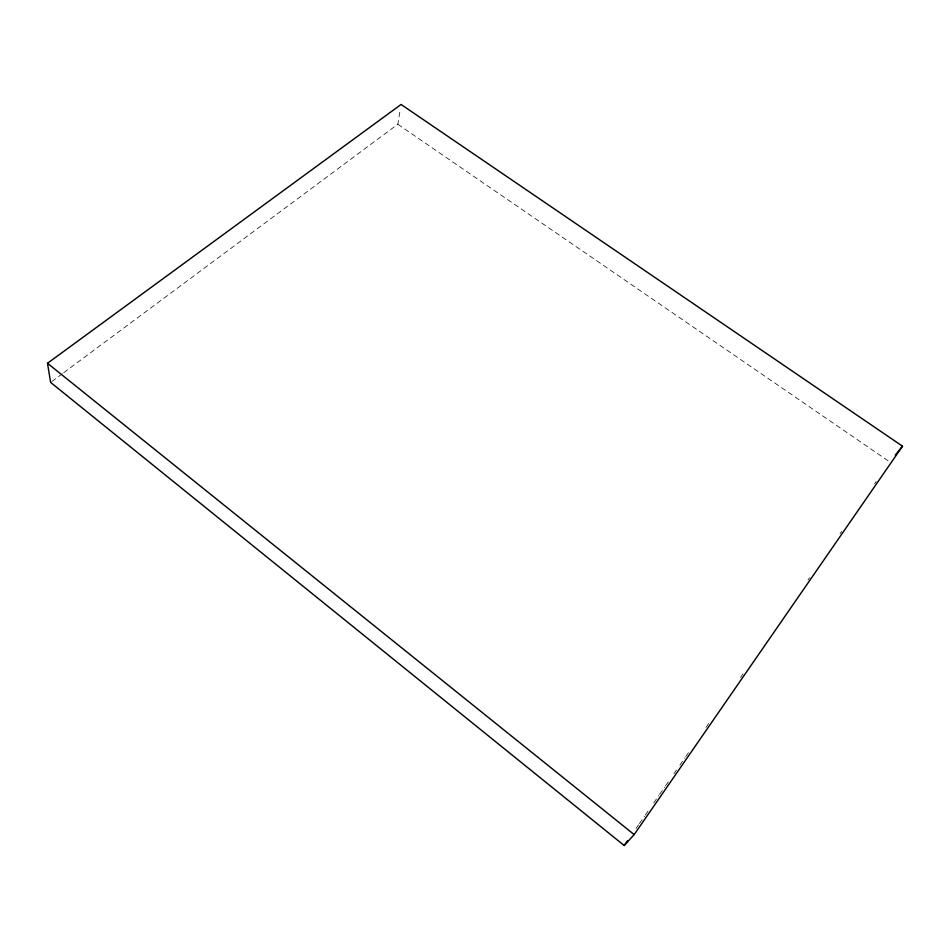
<?xml version="1.0" encoding="UTF-8"?>
<svg xmlns="http://www.w3.org/2000/svg" width="950" height="950" viewBox="0 0 950 950"><rect width="100%" height="100%" fill="white"/><g stroke="black" fill="none" stroke-linecap="round" stroke-linejoin="round"><path stroke-width="0.71" stroke-dasharray="4.75 3.56" d="M63.721 372.697L397.812 124.248L400.378 108.704M636.013 828.495L638.543 824.837M639.386 823.614L644.444 816.311M645.288 815.1L648.648 810.219M653.707 802.916L658.766 795.613M659.609 794.39L664.668 787.087M665.511 785.864L668.883 780.995M673.942 773.692L676.471 770.034M679.844 765.166L684.903 757.863M685.746 756.639L689.118 751.771M705.981 727.415L709.341 722.546M740.537 677.481L743.066 673.823M807.975 580.058L809.661 577.624M840.002 533.781L841.688 531.347M874.57 483.847L876.256 481.412M51.822 381.544L62.522 373.588M397.812 124.248L889.746 461.926"/><path stroke-width="1.43" d="M634.161 834.587L902.5 446.191L401.078 104.464L47.5 363.28L50.635 382.423L624.209 845.536L634.161 834.587L47.5 363.28M624.209 845.536L627.582 840.667M895.209 455.181L902.5 446.191"/></g></svg>
